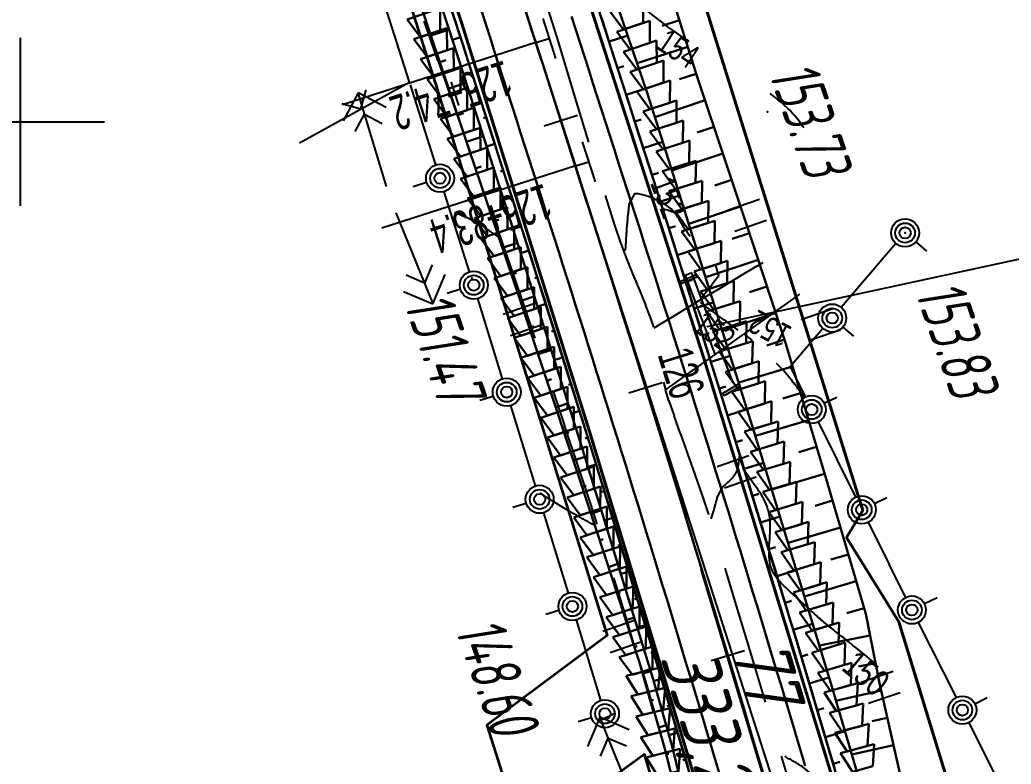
# Model space of a CAD drawing. Header units: millimetres. Extents: x -1799 to 6962, y -1020 to 4121.
# Drawn here: x 6794.3 to 6865.1, y -567.2 to -514.1 of the extents above; entities that cross this region are included whole.
import ezdxf

# ---------------------------------------------------------------- set-up
doc = ezdxf.new("R2010")
doc.units = ezdxf.units.MM
doc.linetypes.add('CONTI', pattern=[0])
for name, color, linetype, lineweight in [('10', 1, 'Continuous', 35), ('КОПИЯ_ОСЬ_13_ОТКОСЫ', 7, 'Continuous', 30), ('КОПИЯ_ОСЬ_ГРАНИЦЫ_ПОЛОС', 7, 'Continuous', 30), ('КОПИЯ_ОСЬ_ОТКОСЫ', 7, 'Continuous', 30), ('Огражд-перила', 1, 'ограждение2', 40), ('ОСЬ_ВЕРХ_ПОКРЫТИЯ_ГРАНИЦЫ_ПОЛОС', 7, 'Continuous', 30), ('ОСЬ_ВЕРХ_ПОКРЫТИЯ_ОСЬ', 1, 'Continuous', 30), ('Уклоны ПЧ', 5, 'Continuous', 30)]:
    doc.layers.add(name, color=color, linetype=linetype, lineweight=lineweight)
for name, color, linetype in [('GOR_BDEFAULT', 212, 'CONTI'), ('PI_OTDEFAULT', 172, 'CONTI'), ('PI_TTDEFAULT', 5, 'CONTI'), ('SETKR', 2, 'CONTI'), ('SIT_LDEFAULT', 7, 'CONTI'), ('USLZNDEFAULT', 7, 'CONTI'), ('ZAPSKDEFAULT', 7, 'CONTI'), ('канава', 7, 'Continuous'), ('КОПИЯ_ОСЬ_ТАНГЕНСЫ', 1, 'Continuous'), ('ОСЬ_ВЕРХ_ПОКРЫТИЯ_ПИКЕТЫ', 1, 'Continuous'), ('ОСЬ_ВЕРХ_ПОКРЫТИЯ_РАЗБИВКА_КРИВ', 1, 'Continuous'), ('ОСЬ_ВЕРХ_ПОКРЫТИЯ_ТАНГЕНСЫ', 1, 'Continuous'), ('разметка', 7, 'Continuous')]:
    doc.layers.add(name, color=color, linetype=linetype)
doc.layers.get('КОПИЯ_ОСЬ_ОТКОСЫ').off()
doc.styles.add('eskd', font='spds.shx', dxfattribs={"width": 1.2, "oblique": 15})
doc.styles.add('SHRFT', font='TXT', dxfattribs={"width": 3.5})
doc.styles.get("Standard").update_dxf_attribs({"font": 'arial.ttf'})
doc.styles.add('ГОСТ', font='', dxfattribs={"oblique": 15, "height": 4})
doc.styles.get('ГОСТ').set_extended_font_data('GOST type A')
doc.linetypes.add('ограждение2', pattern='A,0.25,-0.1,[132,ltypeshp.shx,S=0.1,R=0,X=-0.1,Y=0],-0.1,1', length=1.45)

# ---------------------------------------------------------------- blocks, each defined once
blk = doc.blocks.new('BL_333')
at = {"color": 0}
for p, q in [((0, -6), (0, 6)), ((-6, 0), (6, 0))]:
    blk.add_line(p, q, dxfattribs=at)
blk = doc.blocks.new('BL_2011')
at = {"color": 0}
for p, q in [((0, 0), (0, 2.4)), ((1.6, 0), (1.6, 2.4))]:
    blk.add_line(p, q, dxfattribs=at)
blk = doc.blocks.new('6')
at = {"layer": 'канава', "color": 5, "linetype": 'Continuous', "lineweight": 30}
for p, q in [((-1.5, -1.25), (-1.5, 1.25)), ((0, 0.75), (-1.5, 1.25)), ((0, 0.75), (0, -0.75)), ((0, -0.75), (-1.5, -1.25))]:
    blk.add_line(p, q, dxfattribs=at)
blk = doc.blocks.new('*U57')
at = {"layer": 'КОПИЯ_ОСЬ_13_ОТКОСЫ'}
for points in [[(167.954, -197.498), (170.992, -205.969), (178.436, -224.55), (185.103, -243.406), (191.911, -262.212), (193.571, -266.928), (198.456, -281.111), (204.631, -300.142), (211.07, -319.079), (215.847, -332.548), (217.433, -337.052), (217.749, -337.953), (219.445, -342.671), (227.454, -365.043), (235.203, -387.507), (237.642, -394.731), (239.681, -401.09), (245.294, -418.954), (250.745, -436.868), (256.033, -454.832)], [(206.99, -299.305), (213.309, -318.285), (218.424, -331.637), (220.125, -336.107), (220.465, -337.001), (222.472, -341.619), (226.045, -351.011), (227.8, -355.719), (231.482, -365.081), (235.118, -374.462), (237.319, -381.294), (239.498, -388.134), (241.223, -393.582), (243.345, -399.919), (245.453, -406.28), (247.543, -412.647), (250.418, -422.278), (253.247, -431.923), (254.22, -436.877), (255.898, -444.238)], [(239.946, -389.548), (238.713, -389.938)], [(240.55, -391.454), (236.923, -392.602)], [(241.153, -393.361), (239.945, -393.744)], [(241.785, -395.259), (238.196, -396.46)], [(242.42, -397.155), (241.223, -397.556)], [(243.054, -399.052), (239.418, -400.269)], [(243.688, -400.949), (242.475, -401.352)], [(244.318, -402.847), (240.63, -404.07)], [(244.947, -404.746), (243.717, -405.152)], [(245.574, -406.645), (241.835, -407.877)], [(246.199, -408.545), (244.952, -408.954)], [(246.822, -410.445), (243.032, -411.687)], [(247.444, -412.346), (246.18, -412.759)], [(248.027, -414.259), (244.195, -415.41)], [(248.602, -416.175), (247.324, -416.557)], [(249.174, -418.091), (245.378, -419.223)], [(249.745, -420.008), (248.479, -420.384)], [(250.314, -421.925), (246.553, -423.039)], [(250.881, -423.843), (249.627, -424.213)], [(251.446, -425.761), (247.721, -426.857)], [(252.009, -427.681), (250.767, -428.044)], [(252.571, -429.6), (248.882, -430.677)], [(253.13, -431.52), (251.9, -431.878)], [(253.552, -433.474), (249.94, -434.183)], [(253.937, -435.437), (252.733, -435.673)], [(254.339, -437.396), (251.124, -438.134)], [(254.785, -439.345), (253.713, -439.59)], [(255.23, -441.295), (252.265, -441.97)]]:
    blk.add_lwpolyline(points, dxfattribs=at)
blk = doc.blocks.new('*U60')
at = {"layer": 'КОПИЯ_ОСЬ_13_ОТКОСЫ'}
for points in [[(188.25, -210.278), (191.317, -218.739), (197.436, -237.79), (204.105, -256.645), (211.036, -275.408), (212.702, -280.122), (217.801, -294.229), (224.726, -312.994), (236.184, -345.302), (242.536, -363.54), (248.716, -381.836), (254.722, -400.191), (258.794, -412.875), (263.933, -429.181), (268.937, -445.528), (270.297, -450.326), (275.918, -473.208)], [(224.035, -313.239), (235.195, -345.652), (237.94, -353.708), (240.647, -361.778), (241.79, -365.217), (243.645, -370.853), (246.582, -379.878), (249.478, -388.918), (251.769, -395.658), (254.039, -402.406), (255.851, -407.825), (257.988, -414.13), (259.501, -418.629), (261.003, -423.132), (263.692, -431.244), (266.06, -438.462), (268.403, -445.689), (269.793, -450.476), (271.622, -457.732)], [(253.117, -399.658), (254.41, -399.223)], [(253.754, -401.554), (254.185, -401.409)], [(254.388, -403.45), (255.635, -403.034)], [(255.022, -405.347), (255.438, -405.208)], [(255.656, -407.244), (256.858, -406.842)], [(256.296, -409.139), (256.696, -409.003)], [(256.938, -411.033), (258.079, -410.647)], [(257.58, -412.927), (257.96, -412.798)], [(258.22, -414.822), (259.3, -414.459)], [(258.858, -416.718), (259.218, -416.597)], [(259.495, -418.613), (260.511, -418.272)], [(260.128, -420.51), (260.467, -420.397)], [(260.762, -422.408), (261.716, -422.089)], [(261.392, -424.306), (261.711, -424.2)], [(262.022, -426.204), (262.914, -425.908)], [(262.651, -428.102), (262.948, -428.004)], [(263.28, -430.001), (264.103, -429.728)], [(263.908, -431.9), (264.183, -431.809)], [(264.534, -433.799), (265.286, -433.552)], [(265.157, -435.7), (265.408, -435.618)], [(265.779, -437.601), (266.461, -437.378)], [(266.399, -439.502), (266.626, -439.428)], [(267.017, -441.404), (267.629, -441.206)], [(267.634, -443.307), (267.838, -443.241)], [(268.249, -445.21), (268.789, -445.036)], [(268.82, -447.126), (269.002, -447.073)], [(269.378, -449.047), (269.892, -448.898)], [(269.919, -450.972), (270.092, -450.928)]]:
    blk.add_lwpolyline(points, dxfattribs=at)
blk = doc.blocks.new('Стрелка')
at = {"layer": 'Уклоны ПЧ', "ltscale": 2}
for points in [[(-0.023, -0.048), (-0.023, 17.972)], [(-0.023, -0.048), (-0.578, 2.622)], [(-0.023, -0.048), (0.532, 2.622)]]:
    blk.add_lwpolyline(points, dxfattribs=at)

msp = doc.modelspace()

# ---------------------------------------------------------------- linework, layer by layer
at = {"linetype": 'Continuous'}
msp.add_lwpolyline([(6843.36, -535.984), (6871.068, -529.987)], dxfattribs=at)
at = {"layer": '10'}
for points in [[(6272.926, 214.103), (6326.936, 163.713), (6390.826, 91.903), (6445.506, 26.023), (6488.066, -17.697), (6602.516, -114.867), (6670.756, -176.527), (6691.376, -194.227), (6715.476, -214.907), (6720.356, -219.097), (6734.476, -237.297), (6740.016, -244.427), (6757.116, -284.907), (6764.766, -303.037), (6770.366, -319.067), (6793.346, -384.837), (6802.166, -388.777), (6818.266, -433.077), (6818.266, -433.077), (6854.476, -549.107), (6853.296, -551.027), (6857.046, -557.057), (6862.996, -576.497), (6882.058, -646.693)], [(6752.276, -311.327), (6772.898, -369.573), (6766.356, -377.537), (6789.926, -442.647), (6789.926, -442.647), (6791.776, -448.887), (6808.726, -470.907), (6808.726, -470.907), (6813.306, -485.197), (6815.946, -493.487), (6823.976, -518.657), (6836.216, -558.027), (6827.636, -564.447), (6830.276, -572.757), (6838.856, -566.517), (6843.136, -580.797)], [(6862.996, -576.497), (6857.046, -557.057), (6853.296, -551.027), (6854.476, -549.107), (6818.266, -433.077), (6818.266, -433.077), (6802.166, -388.777), (6793.346, -384.837), (6770.366, -319.067)]]:
    msp.add_lwpolyline(points, dxfattribs=at)
at = {"layer": 'GOR_BDEFAULT', "color": 212, "flags": 128}
for points, elevation in [([(6842.062, -515.631), (6841.692, -515.381), (6841.342, -515.131), (6840.992, -514.881), (6840.652, -514.641), (6840.322, -514.401), (6840.002, -514.161), (6839.692, -513.921), (6839.382, -513.681), (6839.082, -513.441), (6838.782, -513.211), (6838.482, -512.971), (6838.182, -512.731), (6837.882, -512.501), (6837.572, -512.261), (6837.272, -512.021), (6836.952, -511.781), (6836.642, -511.551), (6836.322, -511.311), (6836.002, -511.071), (6835.682, -510.831), (6835.372, -510.591), (6835.052, -510.361), (6834.742, -510.121), (6834.432, -509.891), (6834.132, -509.661), (6833.832, -509.431), (6833.542, -509.211), (6833.262, -508.991), (6832.992, -508.771), (6832.732, -508.551), (6832.492, -508.341), (6832.252, -508.141), (6832.032, -507.941), (6831.822, -507.741), (6831.622, -507.551), (6831.432, -507.371), (6831.252, -507.191), (6831.092, -507.031), (6830.932, -506.871), (6830.792, -506.721), (6830.662, -506.571), (6830.542, -506.441), (6830.432, -506.321), (6830.322, -506.211), (6830.232, -506.111), (6829.712, -505.551), (6829.582, -505.441)], 154), ([(6850.252, -521.781), (6850.192, -521.691), (6850.122, -521.581), (6850.032, -521.471), (6849.942, -521.341), (6849.832, -521.201), (6849.712, -521.061), (6849.582, -520.901), (6849.432, -520.741), (6849.272, -520.561), (6849.082, -520.381), (6848.882, -520.191), (6848.662, -519.991), (6848.412, -519.791), (6848.152, -519.571), (6847.862, -519.351)], 154), ([(6842.152, -529.561), (6842.042, -529.421), (6841.952, -529.281), (6841.862, -529.151), (6841.772, -529.021), (6841.692, -528.891), (6841.622, -528.771), (6841.552, -528.651), (6841.482, -528.531), (6841.422, -528.421), (6841.352, -528.311), (6841.292, -528.211), (6841.222, -528.101), (6841.152, -528.011), (6841.092, -527.911), (6841.012, -527.831), (6840.942, -527.741), (6840.862, -527.661), (6840.782, -527.581), (6840.692, -527.511), (6840.602, -527.441), (6840.512, -527.371), (6840.422, -527.301), (6840.322, -527.241), (6840.222, -527.181), (6840.122, -527.121), (6840.012, -527.071), (6839.912, -527.021), (6839.802, -526.971), (6839.702, -526.921), (6839.592, -526.871), (6839.482, -526.821), (6839.372, -526.781), (6839.262, -526.741), (6839.152, -526.701), (6839.052, -526.661), (6838.942, -526.631), (6838.842, -526.601), (6838.742, -526.571), (6838.642, -526.551), (6838.552, -526.531), (6838.462, -526.511), (6838.382, -526.511), (6838.312, -526.501), (6838.232, -526.511), (6838.172, -526.511), (6837.792, -527.201), (6837.782, -527.271), (6837.772, -527.331), (6837.762, -527.401), (6837.752, -527.471), (6837.752, -527.541), (6837.742, -527.611), (6837.732, -527.681), (6837.722, -527.751), (6837.712, -527.821), (6837.712, -527.891), (6837.702, -527.961), (6837.692, -528.031), (6837.682, -528.101), (6837.682, -528.171), (6837.672, -528.251), (6837.662, -528.321), (6837.662, -528.391), (6837.652, -528.471), (6837.642, -528.541), (6837.642, -528.611), (6837.632, -528.691), (6837.622, -528.761), (6837.622, -528.841), (6837.612, -528.921), (6837.612, -529.001), (6837.602, -529.081), (6837.592, -529.161), (6837.592, -529.241), (6837.582, -529.321), (6837.582, -529.401), (6837.572, -529.491), (6837.572, -529.581), (6837.562, -529.661), (6837.552, -529.751), (6837.552, -529.831), (6837.542, -529.921), (6837.542, -530.001), (6837.532, -530.081), (6837.532, -530.161), (6837.532, -530.241), (6837.522, -530.311), (6837.522, -530.371), (6837.512, -530.441), (6837.512, -530.491), (6837.512, -530.541)], 152), ([(6826.672, -528.421), (6826.572, -528.381), (6826.472, -528.331), (6826.372, -528.281), (6826.272, -528.241), (6826.172, -528.191), (6826.072, -528.151), (6825.972, -528.111), (6825.882, -528.071), (6825.782, -528.031), (6825.692, -527.991), (6825.612, -527.961), (6825.532, -527.931), (6825.452, -527.901), (6825.392, -527.871), (6825.322, -527.851)], 152), ([(6826.672, -528.421), (6826.572, -528.381), (6826.472, -528.331), (6826.372, -528.281), (6826.272, -528.241), (6826.172, -528.191), (6826.072, -528.151), (6825.972, -528.111), (6825.882, -528.071), (6825.782, -528.031), (6825.692, -527.991), (6825.612, -527.961), (6825.532, -527.931), (6825.452, -527.901), (6825.392, -527.871), (6825.322, -527.851)], 152), ([(6828.492, -529.601), (6827.832, -529.151), (6827.772, -529.101), (6827.702, -529.061), (6827.642, -529.011), (6827.572, -528.971), (6827.502, -528.921), (6827.422, -528.871), (6827.352, -528.821), (6827.272, -528.771), (6827.192, -528.721), (6827.112, -528.671), (6827.032, -528.621), (6826.942, -528.571), (6826.852, -528.521), (6826.762, -528.471), (6826.672, -528.421)], 152), ([(6842.912, -533.961), (6842.942, -533.911), (6842.982, -533.871), (6843.032, -533.821), (6843.072, -533.761), (6843.122, -533.711), (6843.172, -533.651), (6843.222, -533.591), (6843.272, -533.531), (6843.322, -533.471), (6843.362, -533.411), (6843.412, -533.361), (6843.462, -533.301), (6843.502, -533.251), (6843.542, -533.201), (6843.572, -533.161), (6843.812, -532.811), (6844.182, -532.341), (6843.972, -531.611)], 152), ([(6843.822, -534.961), (6843.712, -534.881), (6843.622, -534.811), (6843.532, -534.741), (6843.442, -534.681), (6843.362, -534.621), (6843.292, -534.571), (6843.232, -534.521), (6843.172, -534.481), (6843.112, -534.431), (6843.062, -534.401), (6843.012, -534.361), (6842.972, -534.331), (6842.942, -534.301), (6842.902, -534.281), (6842.882, -534.261)], 152), ([(6845.562, -536.231), (6845.482, -536.161), (6845.382, -536.091), (6845.282, -536.021), (6845.172, -535.941), (6845.052, -535.851), (6844.932, -535.771), (6844.802, -535.681), (6844.682, -535.581), (6844.552, -535.491), (6844.422, -535.401), (6844.292, -535.301), (6844.172, -535.211), (6844.042, -535.121), (6843.932, -535.041), (6843.822, -534.961)], 152), ([(6845.562, -536.231), (6845.482, -536.161), (6845.382, -536.091), (6845.282, -536.021), (6845.172, -535.941), (6845.052, -535.851), (6844.932, -535.771), (6844.802, -535.681), (6844.682, -535.581), (6844.552, -535.491), (6844.422, -535.401), (6844.292, -535.301), (6844.172, -535.211), (6844.042, -535.121), (6843.932, -535.041), (6843.822, -534.961)], 152), ([(6846.572, -536.951), (6846.032, -536.521), (6845.972, -536.521)], 152), ([(6850.312, -541.051), (6850.262, -540.981), (6850.202, -540.901), (6850.142, -540.821), (6850.072, -540.731), (6850.002, -540.641), (6849.932, -540.541), (6849.862, -540.441), (6849.782, -540.331), (6849.712, -540.231), (6849.632, -540.131), (6849.562, -540.031), (6849.482, -539.941), (6849.412, -539.841), (6849.352, -539.761), (6849.282, -539.681), (6848.812, -539.111), (6848.312, -538.621)], 152), ([(6845.672, -545.211), (6845.662, -545.231), (6845.652, -545.261), (6845.642, -545.301), (6845.642, -545.361), (6845.632, -545.431), (6845.622, -545.501), (6845.612, -545.591), (6845.602, -545.681), (6845.592, -545.781), (6845.572, -545.881), (6845.552, -545.991), (6845.522, -546.091), (6845.492, -546.201), (6845.462, -546.301), (6845.412, -546.401), (6845.372, -546.491), (6845.312, -546.581), (6845.252, -546.671), (6845.192, -546.751), (6845.122, -546.821), (6845.052, -546.901), (6844.982, -546.971), (6844.912, -547.031), (6844.842, -547.091), (6844.772, -547.151), (6844.702, -547.211), (6844.632, -547.271), (6844.572, -547.321), (6844.512, -547.371), (6844.452, -547.431), (6844.052, -548.191), (6844.042, -548.251), (6844.022, -548.311), (6844.012, -548.371), (6843.992, -548.431), (6843.972, -548.501), (6843.962, -548.561), (6843.942, -548.631), (6843.922, -548.691), (6843.902, -548.751), (6843.892, -548.821), (6843.872, -548.881), (6843.852, -548.941), (6843.832, -549.001), (6843.822, -549.061), (6843.802, -549.121), (6843.622, -549.701)], 150), ([(6855.272, -559.961), (6854.912, -559.671), (6854.582, -559.391), (6854.282, -559.151), (6854.002, -558.921), (6853.742, -558.721), (6853.512, -558.531), (6853.302, -558.361), (6853.102, -558.211), (6852.922, -558.071), (6852.762, -557.941), (6852.612, -557.821), (6852.472, -557.721), (6852.342, -557.611), (6852.222, -557.521), (6852.112, -557.431), (6852.002, -557.341), (6851.892, -557.251), (6851.792, -557.171), (6851.692, -557.091), (6851.602, -557.011), (6851.502, -556.931), (6851.412, -556.851), (6851.322, -556.771), (6851.242, -556.691), (6851.152, -556.611), (6851.062, -556.531), (6850.982, -556.451), (6850.892, -556.371), (6850.802, -556.291), (6850.712, -556.211), (6850.622, -556.131), (6850.532, -556.051), (6850.442, -555.961), (6850.342, -555.871), (6850.252, -555.791), (6850.152, -555.701), (6850.052, -555.611), (6849.952, -555.511), (6849.842, -555.421), (6849.742, -555.321), (6849.632, -555.231), (6849.522, -555.131), (6849.422, -555.031), (6849.302, -554.931), (6849.192, -554.821), (6849.082, -554.721), (6848.962, -554.611), (6848.852, -554.501), (6848.732, -554.391), (6848.622, -554.271), (6848.512, -554.151), (6848.412, -554.031), (6848.312, -553.901), (6848.212, -553.771), (6848.122, -553.631), (6848.042, -553.481), (6847.972, -553.321), (6847.912, -553.161), (6847.862, -552.991), (6847.822, -552.811), (6847.802, -552.631), (6847.782, -552.431), (6847.772, -552.231), (6847.772, -552.021), (6847.782, -551.811), (6847.792, -551.591), (6847.812, -551.371), (6847.822, -551.151), (6847.842, -550.921), (6847.852, -550.701), (6847.862, -550.481), (6847.862, -550.261), (6847.862, -550.041), (6847.852, -549.821), (6847.832, -549.611), (6847.792, -549.411), (6847.752, -549.211), (6847.692, -549.021), (6847.632, -548.831), (6847.562, -548.651), (6847.492, -548.481), (6847.402, -548.311), (6847.322, -548.151), (6847.232, -548.001), (6847.142, -547.861), (6847.052, -547.721), (6846.962, -547.591), (6846.882, -547.471), (6846.792, -547.361), (6846.712, -547.261), (6845.982, -546.211), (6845.952, -546.131), (6845.922, -546.041), (6845.892, -545.951), (6845.862, -545.861), (6845.842, -545.771), (6845.812, -545.681), (6845.792, -545.601), (6845.772, -545.521), (6845.752, -545.441), (6845.732, -545.371), (6845.722, -545.321), (6845.702, -545.271), (6845.692, -545.241), (6845.682, -545.221)], 150), ([(6832.332, -548.451), (6832.282, -548.421), (6832.222, -548.381), (6832.162, -548.341), (6832.092, -548.301), (6832.032, -548.261), (6831.962, -548.211), (6831.902, -548.171), (6831.832, -548.131), (6831.772, -548.091), (6831.702, -548.051), (6831.642, -548.011), (6831.592, -547.971), (6831.532, -547.941), (6831.482, -547.901), (6831.442, -547.881)], 150), ([(6832.332, -548.451), (6832.282, -548.421), (6832.222, -548.381), (6832.162, -548.341), (6832.092, -548.301), (6832.032, -548.261), (6831.962, -548.211), (6831.902, -548.171), (6831.832, -548.131), (6831.772, -548.091), (6831.702, -548.051), (6831.642, -548.011), (6831.592, -547.971), (6831.532, -547.941), (6831.482, -547.901), (6831.442, -547.881)], 150), ([(6835.352, -550.191), (6835.312, -550.171), (6835.262, -550.141), (6835.212, -550.121), (6835.152, -550.081), (6835.092, -550.051), (6835.032, -550.021), (6834.972, -549.981), (6834.902, -549.941), (6834.832, -549.901), (6834.762, -549.861), (6834.682, -549.821), (6834.612, -549.781), (6834.542, -549.741), (6834.462, -549.701), (6834.392, -549.651), (6834.322, -549.611), (6834.252, -549.571), (6834.182, -549.531), (6834.112, -549.491), (6834.042, -549.451), (6833.972, -549.411), (6833.902, -549.371), (6833.842, -549.341), (6833.782, -549.301), (6833.722, -549.271), (6833.662, -549.231), (6833.602, -549.201), (6833.542, -549.161), (6833.492, -549.131), (6833.442, -549.101), (6832.862, -548.771), (6832.332, -548.451)], 150), ([(6862.002, -578.841), (6861.582, -578.401), (6861.202, -578.001), (6860.842, -577.631), (6860.522, -577.301), (6860.212, -576.991), (6859.932, -576.711), (6859.672, -576.451), (6859.432, -576.211), (6859.202, -575.991), (6858.982, -575.781), (6858.772, -575.581), (6858.562, -575.391), (6858.362, -575.211), (6858.162, -575.021), (6857.962, -574.841), (6857.752, -574.651), (6857.542, -574.461), (6857.332, -574.261), (6857.112, -574.061), (6856.892, -573.861), (6856.672, -573.661), (6856.442, -573.451), (6856.212, -573.231), (6855.982, -573.021), (6855.752, -572.801), (6855.512, -572.571), (6855.272, -572.351), (6855.042, -572.121), (6854.802, -571.891), (6854.562, -571.651), (6854.322, -571.411), (6854.082, -571.171), (6853.842, -570.931), (6853.612, -570.691), (6853.382, -570.461), (6853.152, -570.221), (6852.932, -569.991), (6852.712, -569.771), (6852.502, -569.551), (6852.302, -569.341), (6852.112, -569.141), (6851.922, -568.951), (6851.752, -568.781), (6851.592, -568.611), (6851.442, -568.461), (6850.122, -567.371), (6850.042, -567.331), (6849.962, -567.281), (6849.872, -567.231), (6849.792, -567.181), (6849.702, -567.131), (6849.612, -567.071), (6849.522, -567.021), (6849.432, -566.971), (6849.342, -566.921), (6849.252, -566.871), (6849.172, -566.831), (6849.102, -566.781), (6849.022, -566.741), (6848.962, -566.701), (6848.902, -566.671)], 148)]:
    msp.add_lwpolyline(points, dxfattribs=dict(at, elevation=elevation))
at = {"layer": 'PI_TTDEFAULT', "color": 5}
for p in [(6847.652, -520.651, 153.729), (6857.482, -529.291, 153.833), (6826.552, -532.531, 151.473)]:
    msp.add_point(p, dxfattribs=at)
at = {"layer": 'SIT_LDEFAULT', "color": 7}
for p, q in [((6822.122, -518.521), (6818.782, -508.021)), ((6832.642, -515.341), (6831.992, -513.251)), ((6823.132, -514.171), (6824.142, -517.031)), ((6834.042, -519.931), (6832.642, -515.341)), ((6824.152, -517.031), (6825.582, -521.101)), ((6814.262, -522.861), (6822.122, -518.521)), ((6818.442, -519.291), (6817.382, -521.281)), ((6820.482, -525.981), (6818.442, -519.291)), ((6820.442, -520.351), (6818.442, -519.291)), ((6818.642, -520.441), (6819.032, -519.081)), ((6823.992, -524.441), (6822.182, -518.721)), ((6834.922, -522.811), (6834.032, -519.931)), ((6817.282, -520.051), (6818.642, -520.441)), ((6818.242, -522.061), (6818.912, -520.821)), ((6818.912, -520.821), (6820.162, -521.481)), ((6825.582, -521.101), (6826.462, -523.591)), ((6823.332, -525.691), (6822.382, -526.001)), ((6826.402, -532.071), (6824.592, -526.351)), ((6836.212, -527.011), (6836.092, -526.631)), ((6836.782, -528.821), (6836.212, -527.011)), ((6827.802, -527.361), (6828.192, -528.481)), ((6821.142, -527.871), (6823.772, -534.361)), ((6828.192, -528.481), (6829.262, -531.571)), ((6837.162, -529.921), (6836.782, -528.821)), ((6837.612, -531.081), (6837.162, -529.921)), ((6858.242, -529.941), (6859.002, -530.591)), ((6856.832, -530.051), (6852.932, -534.611)), ((6838.072, -532.251), (6837.602, -531.081)), ((6823.722, -531.571), (6823.172, -532.871)), ((6829.262, -531.571), (6830.242, -534.411)), ((6845.812, -532.321), (6846.922, -531.651)), ((6846.932, -531.661), (6847.362, -531.401)), ((6823.172, -532.871), (6821.872, -532.321)), ((6823.772, -534.361), (6824.652, -532.271)), ((6838.542, -533.381), (6838.082, -532.251)), ((6841.412, -532.751), (6842.602, -532.251)), ((6841.492, -532.931), (6841.412, -532.751)), ((6842.632, -532.451), (6841.492, -532.931)), ((6842.022, -532.241), (6841.792, -532.331)), ((6841.792, -532.331), (6843.912, -537.941)), ((6842.252, -532.151), (6842.022, -532.241)), ((6843.092, -534.381), (6842.252, -532.151)), ((6842.602, -532.251), (6842.632, -532.451)), ((6844.292, -533.231), (6845.812, -532.321)), ((6821.692, -533.471), (6823.772, -534.361)), ((6825.742, -533.311), (6824.792, -533.611)), ((6838.972, -534.431), (6838.552, -533.381)), ((6842.632, -534.221), (6844.292, -533.231)), ((6828.752, -539.711), (6826.992, -533.971)), ((6848.072, -535.021), (6849.442, -534.041)), ((6849.442, -534.041), (6849.972, -533.661)), ((6830.242, -534.411), (6831.062, -536.811)), ((6839.322, -535.341), (6838.962, -534.431)), ((6841.112, -535.131), (6842.632, -534.221)), ((6845.212, -539.991), (6843.092, -534.381)), ((6839.552, -536.011), (6839.322, -535.341)), ((6840.002, -535.801), (6841.112, -535.131)), ((6846.202, -536.351), (6848.072, -535.021)), ((6839.572, -536.061), (6840.002, -535.801)), ((6851.622, -536.121), (6849.292, -538.851)), ((6853.032, -536.021), (6853.792, -536.671)), ((6844.162, -537.811), (6846.202, -536.351)), ((6842.292, -539.141), (6844.162, -537.811)), ((6849.292, -538.851), (6850.372, -541.011)), ((6840.922, -540.121), (6842.292, -539.141)), ((6840.402, -540.501), (6840.262, -539.941)), ((6840.632, -541.291), (6840.382, -540.501)), ((6840.392, -540.501), (6840.922, -540.121)), ((6844.462, -540.751), (6845.652, -540.051)), ((6845.692, -540.251), (6844.562, -540.921)), ((6845.652, -540.051), (6845.692, -540.251)), ((6828.092, -540.961), (6827.142, -541.251)), ((6832.362, -540.611), (6833.182, -543.031)), ((6844.562, -540.921), (6844.462, -540.751)), ((6851.712, -541.451), (6852.612, -541.011)), ((6831.112, -547.351), (6829.342, -541.621)), ((6841.022, -542.361), (6840.642, -541.291)), ((6841.462, -543.641), (6841.012, -542.361)), ((6833.162, -543.031), (6834.102, -545.871)), ((6851.272, -542.791), (6853.952, -548.161)), ((6841.982, -545.061), (6841.472, -543.641)), ((6842.502, -546.531), (6841.982, -545.061)), ((6834.112, -545.871), (6835.022, -548.661)), ((6843.002, -547.971), (6842.502, -546.531)), ((6843.442, -549.321), (6843.002, -547.971)), ((6855.292, -548.611), (6856.182, -548.171)), ((6830.442, -548.601), (6829.492, -548.901)), ((6835.022, -548.661), (6835.482, -550.091)), ((6832.612, -552.231), (6831.702, -549.271)), ((6843.472, -549.411), (6843.442, -549.321)), ((6854.842, -549.951), (6856.342, -552.961)), ((6833.452, -555.011), (6832.612, -552.231)), ((6845.462, -555.911), (6844.642, -553.231)), ((6856.332, -552.961), (6857.522, -555.321)), ((6836.672, -553.921), (6836.712, -554.061)), ((6836.722, -554.061), (6837.542, -556.751)), ((6858.862, -555.761), (6859.762, -555.311)), ((6846.362, -558.891), (6845.462, -555.911)), ((6832.782, -556.251), (6831.832, -556.541)), ((6837.542, -556.751), (6838.342, -559.451)), ((6835.772, -562.661), (6834.032, -556.921)), ((6858.422, -557.101), (6861.122, -562.461)), ((6847.282, -561.981), (6846.362, -558.891)), ((6838.352, -559.451), (6839.132, -562.151)), ((6839.112, -562.151), (6839.502, -563.511)), ((6847.522, -562.801), (6847.282, -561.981)), ((6862.462, -562.911), (6863.352, -562.461)), ((6835.702, -563.871), (6834.822, -565.961)), ((6835.692, -564.111), (6836.762, -563.591)), ((6838.332, -570.361), (6835.702, -563.871)), ((6837.782, -564.761), (6835.702, -563.871)), ((6835.102, -563.911), (6834.152, -564.201)), ((6862.022, -564.251), (6864.722, -569.611)), ((6835.752, -566.661), (6836.302, -565.361)), ((6836.302, -565.361), (6837.602, -565.911)), ((6849.012, -567.841), (6848.662, -566.651))]:
    msp.add_line(p, q, dxfattribs=at)
for centre, radius in [((6824.292, -525.391), 1), ((6824.292, -525.391), 0.7), ((6824.292, -525.391), 0.4), ((6857.482, -529.291), 1), ((6857.482, -529.291), 0.7), ((6857.482, -529.291), 0.4), ((6826.702, -533.021), 1), ((6826.702, -533.021), 0.7), ((6826.702, -533.021), 0.4), ((6852.282, -535.371), 1), ((6852.282, -535.371), 0.7), ((6852.282, -535.371), 0.4), ((6829.052, -540.661), 1), ((6829.052, -540.661), 0.7), ((6829.052, -540.661), 0.4), ((6850.822, -541.901), 1), ((6850.822, -541.901), 0.7), ((6850.822, -541.901), 0.4), ((6831.402, -548.311), 1), ((6831.402, -548.311), 0.7), ((6831.402, -548.311), 0.4), ((6854.392, -549.061), 1), ((6854.392, -549.061), 0.7), ((6854.392, -549.061), 0.4), ((6833.742, -555.961), 1), ((6833.742, -555.961), 0.7), ((6857.972, -556.211), 1), ((6833.742, -555.961), 0.4), ((6857.972, -556.211), 0.7), ((6857.972, -556.211), 0.4), ((6861.572, -563.361), 1), ((6836.062, -563.621), 1), ((6836.062, -563.621), 0.7), ((6861.572, -563.361), 0.7), ((6861.572, -563.361), 0.4), ((6836.062, -563.621), 0.4)]:
    msp.add_circle(centre, radius, dxfattribs=at)
at = {"layer": 'КОПИЯ_ОСЬ_13_ОТКОСЫ'}
for points in [[(6763.017, -308.93), (6770.875, -331.082), (6778.504, -349.597), (6816.709, -457.313), (6823.094, -475.645), (6829.305, -494.037), (6835.343, -512.487), (6839.421, -525.191), (6844.622, -541.695), (6849.685, -558.242), (6854.607, -574.831)], [(6756.984, -315.849), (6763.335, -333.757), (6769.079, -352.94), (6807.281, -460.647), (6813.634, -478.89), (6819.816, -497.192), (6825.824, -515.552), (6829.896, -528.238), (6835.073, -544.661), (6840.11, -561.127), (6845.009, -577.636)], [(6769.382, -322.063), (6772.419, -330.535), (6779.863, -349.115), (6786.53, -367.971), (6793.339, -386.777), (6794.999, -391.493), (6799.883, -405.677), (6806.058, -424.707), (6812.498, -443.644), (6817.274, -457.113), (6818.86, -461.617), (6819.177, -462.518), (6820.873, -467.237), (6828.881, -489.609), (6836.63, -512.072), (6839.069, -519.297), (6841.108, -525.655), (6846.722, -543.519), (6852.173, -561.433), (6857.46, -579.397)], [(6758.781, -325.823), (6761.847, -334.284), (6767.967, -353.335), (6774.635, -372.19), (6781.566, -390.952), (6783.233, -395.667), (6788.332, -409.774), (6795.256, -428.538), (6806.715, -460.847), (6813.067, -479.085), (6819.247, -497.381), (6825.252, -515.736), (6829.325, -528.42), (6834.464, -544.725), (6839.468, -561.073), (6840.828, -565.871), (6846.449, -588.753)], [(6825.747, -515.315), (6825.176, -515.499)], [(6836.352, -515.633), (6837.687, -515.204)], [(6826.36, -517.221), (6826.169, -517.282)], [(6836.964, -517.537), (6837.409, -517.394)], [(6826.971, -519.125), (6826.4, -519.308)], [(6837.575, -519.441), (6838.968, -518.994)], [(6827.582, -521.03), (6827.392, -521.091)], [(6838.186, -521.345), (6838.65, -521.197)], [(6838.798, -523.25), (6840.193, -522.802)], [(6828.194, -522.934), (6827.622, -523.117)], [(6828.805, -524.838), (6828.615, -524.899)], [(6839.409, -525.154), (6839.874, -525.005)], [(6829.416, -526.742), (6828.845, -526.926)], [(6840.018, -527.059), (6841.414, -526.614)], [(6830.027, -528.647), (6829.836, -528.708)], [(6840.624, -528.965), (6841.09, -528.818)], [(6830.635, -530.552), (6830.063, -530.734)], [(6841.228, -530.872), (6842.626, -530.429)], [(6831.241, -532.458), (6831.05, -532.519)], [(6841.831, -532.779), (6842.297, -532.632)], [(6831.845, -534.365), (6831.273, -534.546)], [(6842.433, -534.686), (6843.83, -534.247)], [(6832.448, -536.272), (6832.256, -536.332)], [(6843.031, -536.594), (6843.497, -536.448)], [(6833.048, -538.179), (6832.475, -538.36)], [(6843.629, -538.503), (6845.027, -538.067)], [(6833.646, -540.088), (6833.456, -540.148)], [(6844.224, -540.413), (6844.69, -540.267)], [(6844.817, -542.323), (6846.217, -541.888)], [(6834.243, -541.997), (6833.67, -542.176)], [(6834.838, -543.907), (6834.647, -543.966)], [(6845.409, -544.233), (6845.875, -544.089)], [(6835.431, -545.816), (6834.858, -545.994)], [(6845.998, -546.144), (6847.398, -545.713)], [(6836.022, -547.727), (6835.831, -547.786)], [(6846.586, -548.056), (6847.054, -547.912)], [(6836.611, -549.638), (6836.038, -549.815)], [(6847.173, -549.968), (6848.573, -549.539)], [(6837.199, -551.55), (6837.007, -551.609)], [(6847.757, -551.881), (6848.224, -551.739)], [(6837.784, -553.463), (6837.21, -553.638)], [(6848.339, -553.794), (6849.74, -553.368)], [(6838.368, -555.375), (6838.176, -555.434)], [(6848.919, -555.708), (6849.387, -555.567)], [(6838.95, -557.289), (6838.375, -557.463)], [(6849.498, -557.623), (6850.9, -557.199)], [(6839.529, -559.203), (6839.338, -559.261)], [(6850.074, -559.538), (6850.542, -559.397)], [(6850.649, -561.453), (6852.053, -561.033)], [(6840.107, -561.118), (6839.53, -561.292)], [(6840.683, -563.033), (6840.491, -563.091)], [(6851.223, -563.369), (6851.69, -563.23)], [(6841.257, -564.949), (6840.621, -565.139)], [(6851.794, -565.286), (6853.197, -564.868)], [(6841.83, -566.865), (6841.618, -566.929)], [(6852.363, -567.203), (6852.831, -567.065)]]:
    msp.add_lwpolyline(points, dxfattribs=at)
at = {"layer": 'КОПИЯ_ОСЬ_ГРАНИЦЫ_ПОЛОС'}
msp.add_lwpolyline([(6833.679, -513.846), (6833.985, -514.798), (6834.291, -515.75), (6834.596, -516.701), (6834.902, -517.653), (6835.207, -518.605), (6835.513, -519.556), (6835.818, -520.508), (6836.124, -521.46), (6836.429, -522.411), (6836.735, -523.363), (6837.04, -524.314), (6837.346, -525.266), (6837.652, -526.219), (6837.957, -527.172), (6838.262, -528.126), (6838.566, -529.079), (6838.87, -530.033), (6839.173, -530.987), (6839.476, -531.941), (6839.779, -532.895), (6840.081, -533.85), (6840.382, -534.804), (6840.683, -535.759), (6840.984, -536.714), (6841.284, -537.669), (6841.583, -538.624), (6841.882, -539.579), (6842.181, -540.534), (6842.479, -541.49), (6842.777, -542.445), (6843.074, -543.401), (6843.37, -544.357), (6843.667, -545.313), (6843.962, -546.27), (6844.258, -547.226), (6844.552, -548.183), (6844.847, -549.139), (6845.141, -550.096), (6845.434, -551.053), (6845.727, -552.01), (6846.019, -552.968), (6846.311, -553.925), (6846.603, -554.883), (6846.894, -555.841), (6847.184, -556.799), (6847.474, -557.757), (6847.764, -558.715), (6848.053, -559.673), (6848.341, -560.632), (6848.629, -561.59), (6848.917, -562.549), (6849.204, -563.508), (6849.491, -564.467), (6849.777, -565.426), (6850.062, -566.385), (6850.348, -567.345)], dxfattribs=at)
at = {"layer": 'КОПИЯ_ОСЬ_ТАНГЕНСЫ'}
msp.add_line((6821.672, -486.261), (6855.882, -592.811), dxfattribs=at)
at = {"layer": 'Огражд-перила', "ltscale": 7}
for points in [[(6896.7, -723.345), (6890.147, -719.987, -0.147582), (6888.554, -714.874, 0.044303), (6884.466, -689.142), (6884.466, -689.142), (6884.466, -689.142), (6884.466, -689.142), (6880.875, -675.358), (6876.458, -657.153), (6872.978, -643.266), (6865.471, -614.701), (6853.4, -571.782), (6843.094, -538.159), (6828.065, -491.494), (6818.207, -462.527), (6803.205, -420.15), (6784.642, -367.708), (6778.158, -349.714)], [(6769.559, -352.619), (6778.371, -378), (6801.678, -443.922), (6813.542, -477.411), (6825.83, -514.263), (6834.96, -543.468), (6844.279, -574.202), (6853.431, -606.082), (6861.013, -634.298), (6866.967, -657.33), (6871.548, -675.493, -0.012488), (6876.824, -700.767, -0.040689), (6878.214, -717.581, -0.039762), (6876.683, -733.804, -0.056014), (6870.452, -752.458, -0.095933), (6837.384, -790.69), (6811.373, -812.86), (6779.641, -839.9), (6746.176, -868.466), (6738.053, -875.408, -0.45951), (6730.063, -874.699, -1.674407)]]:
    msp.add_lwpolyline(points, format="xyb", dxfattribs=at)
at = {"layer": 'ОСЬ_ВЕРХ_ПОКРЫТИЯ_ГРАНИЦЫ_ПОЛОС'}
for points in [[(6825.064, -513.197), (6825.371, -514.146), (6825.677, -515.095), (6825.982, -516.044), (6826.287, -516.993), (6826.593, -517.944), (6826.898, -518.895), (6827.204, -519.847), (6827.509, -520.799), (6827.815, -521.75), (6828.12, -522.702), (6828.426, -523.653), (6828.731, -524.605), (6829.037, -525.556), (6829.342, -526.507), (6829.646, -527.456), (6829.95, -528.406), (6830.254, -529.356), (6830.557, -530.305), (6830.859, -531.255), (6831.161, -532.206), (6831.463, -533.156), (6831.764, -534.106), (6832.064, -535.057), (6832.364, -536.008), (6832.664, -536.958), (6832.963, -537.909), (6833.262, -538.861), (6833.56, -539.812), (6833.858, -540.763), (6834.156, -541.715), (6834.453, -542.667), (6834.749, -543.619), (6835.045, -544.571), (6835.34, -545.523), (6835.635, -546.475), (6835.93, -547.428), (6836.224, -548.38), (6836.518, -549.333), (6836.811, -550.286), (6837.104, -551.239), (6837.396, -552.192), (6837.688, -553.145), (6837.979, -554.099), (6838.27, -555.052), (6838.56, -556.006), (6838.85, -556.96), (6839.14, -557.914), (6839.429, -558.868), (6839.717, -559.823), (6840.005, -560.777), (6840.293, -561.732), (6840.58, -562.686), (6840.867, -563.641), (6841.153, -564.596), (6841.439, -565.551), (6841.724, -566.507), (6842.009, -567.462)], [(6827.271, -513.522), (6827.577, -514.472), (6827.883, -515.422), (6828.189, -516.372), (6828.494, -517.323), (6828.8, -518.275), (6829.105, -519.226), (6829.411, -520.178), (6829.716, -521.129), (6830.022, -522.081), (6830.327, -523.033), (6830.633, -523.984), (6830.938, -524.936), (6831.244, -525.887), (6831.548, -526.837), (6831.852, -527.788), (6832.156, -528.739), (6832.459, -529.689), (6832.762, -530.64), (6833.064, -531.592), (6833.366, -532.543), (6833.668, -533.494), (6833.969, -534.446), (6834.269, -535.397), (6834.569, -536.349), (6834.869, -537.301), (6835.168, -538.253), (6835.466, -539.206), (6835.764, -540.158), (6836.062, -541.111), (6836.359, -542.064), (6836.656, -543.016), (6836.952, -543.969), (6837.248, -544.923), (6837.544, -545.876), (6837.839, -546.829), (6838.133, -547.783), (6838.427, -548.737), (6838.72, -549.691), (6839.013, -550.645), (6839.306, -551.599), (6839.598, -552.553), (6839.89, -553.508), (6840.181, -554.462), (6840.472, -555.417), (6840.762, -556.372), (6841.052, -557.327), (6841.341, -558.282), (6841.63, -559.237), (6841.918, -560.193), (6842.206, -561.148), (6842.494, -562.104), (6842.781, -563.06), (6843.067, -564.016), (6843.353, -564.972), (6843.639, -565.928), (6843.924, -566.885), (6844.208, -567.841)], [(6835.808, -513.935), (6836.114, -514.887), (6836.42, -515.838), (6836.725, -516.79), (6837.031, -517.742), (6837.336, -518.693), (6837.642, -519.645), (6837.947, -520.596), (6838.253, -521.548), (6838.558, -522.499), (6838.864, -523.452), (6839.17, -524.406), (6839.475, -525.36), (6839.78, -526.315), (6840.085, -527.269), (6840.388, -528.224), (6840.692, -529.179), (6840.995, -530.134), (6841.298, -531.089), (6841.6, -532.044), (6841.901, -532.999), (6842.202, -533.955), (6842.503, -534.91), (6842.803, -535.866), (6843.103, -536.822), (6843.402, -537.778), (6843.701, -538.735), (6844, -539.691), (6844.297, -540.648), (6844.595, -541.604), (6844.892, -542.561), (6845.188, -543.518), (6845.484, -544.475), (6845.78, -545.432), (6846.075, -546.39), (6846.37, -547.347), (6846.664, -548.305), (6846.957, -549.263), (6847.251, -550.221), (6847.543, -551.179), (6847.836, -552.137), (6848.128, -553.096), (6848.419, -554.054), (6848.71, -555.013), (6849, -555.972), (6849.29, -556.931), (6849.58, -557.89), (6849.869, -558.849), (6850.157, -559.809), (6850.445, -560.768), (6850.733, -561.728), (6851.02, -562.688), (6851.307, -563.648), (6851.593, -564.608), (6851.879, -565.568), (6852.164, -566.528), (6852.449, -567.489)]]:
    msp.add_lwpolyline(points, dxfattribs=at)
at = {"layer": 'ОСЬ_ВЕРХ_ПОКРЫТИЯ_ОСЬ'}
msp.add_lwpolyline([(6760.767, -314.548), (6811.332, -457.109), (6811.332, -457.109, -0.007544), (6831.127, -515.711), (6831.127, -515.711), (6833.954, -524.516), (6833.954, -524.516, -0.017489), (6872.982, -662.471)], format="xyb", dxfattribs=at)
at = {"layer": 'ОСЬ_ВЕРХ_ПОКРЫТИЯ_ПИКЕТЫ'}
for p, q in [((6831.723, -521.655), (6834.103, -520.891)), ((6837.77, -540.709), (6840.156, -539.964)), ((6837.77, -540.709), (6840.156, -539.964)), ((6843.633, -559.817), (6846.026, -559.095))]:
    msp.add_line(p, q, dxfattribs=at)
at = {"layer": 'ОСЬ_ВЕРХ_ПОКРЫТИЯ_РАЗБИВКА_КРИВ'}
for p, q in [((6831.621, -513.978), (6832.538, -516.834)), ((6831.127, -515.711), (6817.322, -520.144)), ((6831.127, -515.711), (6832.08, -515.406)), ((6834.448, -522.783), (6835.365, -525.639)), ((6833.954, -524.516), (6834.907, -524.211)), ((6833.954, -524.516), (6820.149, -528.949))]:
    msp.add_line(p, q, dxfattribs=at)
at = {"layer": 'ОСЬ_ВЕРХ_ПОКРЫТИЯ_ТАНГЕНСЫ'}
msp.add_line((6821.672, -486.261), (6855.882, -592.811), dxfattribs=at)
at = {"layer": 'разметка', "lineweight": 30, "ltscale": 7}
msp.add_lwpolyline([(6683.235, -202.238, -0.016421), (6708.994, -225.067, -0.069268), (6737.03, -259.559, -0.03752), (6750.467, -286.898, -0.011737), (6760.767, -314.548), (6773.314, -349.922), (6811.584, -457.82, -0.007544), (6830.897, -514.993, -0.000894), (6838.548, -538.969, -0.015332), (6872.565, -660.771, -0.007602), (6880.549, -694.188, -0.040426), (6883.353, -715.3)], format="xyb", dxfattribs=at)

# ---------------------------------------------------------------- block references
at = {"layer": 'SETKR', "color": 82}
msp.add_blockref('BL_333', (6794.352, -521.361), dxfattribs=at)
at = {"layer": 'USLZNDEFAULT', "color": 7, "rotation": 289}
for p in [(6844.812, -527.661), (6828.792, -535.101), (6850.062, -535.471), (6844.062, -545.971), (6835.912, -557.731)]:
    msp.add_blockref('BL_2011', p, dxfattribs=at)
at = {"layer": 'ZAPSKDEFAULT', "color": 7, "rotation": 289}
msp.add_blockref('BL_2011', (6854.352, -561.361), dxfattribs=at)
at = {"layer": 'КОПИЯ_ОСЬ_13_ОТКОСЫ'}
for name, p in [('*U60', (6570.531, -115.545)), ('*U57', (6601.427, -124.565))]:
    msp.add_blockref(name, p, dxfattribs=at)
at = {"layer": 'КОПИЯ_ОСЬ_ОТКОСЫ'}
for p, rotation in [((6838.087, -514.543), 288.6551273684979), ((6823.601, -515.072), 288.594635816499), ((6838.567, -515.964), 288.6551273684979), ((6824.08, -516.494), 288.594635816499), ((6839.047, -517.385), 288.6551273684979), ((6824.558, -517.915), 288.594635816499), ((6839.527, -518.806), 288.6551273684979), ((6825.034, -519.338), 288.4849234712491), ((6839.989, -520.233), 287.7750198550838), ((6825.509, -520.761), 288.4849234712491), ((6840.447, -521.662), 287.7750198550838), ((6825.985, -522.183), 288.4849234712491), ((6840.905, -523.09), 287.7750198550838), ((6826.461, -523.606), 288.7218497800546), ((6841.363, -524.518), 287.7750198550838), ((6826.943, -525.026), 288.7218497800546), ((6841.818, -525.948), 287.4383866575023), ((6827.424, -526.447), 288.7218497800546), ((6842.268, -527.379), 287.4383866575023), ((6827.906, -527.867), 288.7218497800546), ((6842.717, -528.81), 287.4383866575023), ((6828.387, -529.288), 288.7218497800546), ((6843.167, -530.241), 287.4383866575023), ((6828.866, -530.709), 288.5881223707347), ((6843.616, -531.672), 287.4383866575023), ((6829.344, -532.131), 288.5881223707347), ((6844.066, -533.103), 287.4383866575023), ((6829.822, -533.553), 288.5881223707347), ((6844.515, -534.534), 287.4383866575023), ((6830.299, -534.975), 288.4548663640468), ((6844.965, -535.965), 287.4383866575023), ((6830.774, -536.398), 288.4548663640468), ((6845.415, -537.396), 287.4383866575023), ((6831.248, -537.821), 288.4548663640468), ((6831.722, -539.244), 288.33899212328), ((6845.864, -538.827), 287.4383866575023), ((6832.194, -540.668), 288.33899212328), ((6846.314, -540.258), 287.4383866575023), ((6832.666, -542.092), 288.33899212328), ((6846.763, -541.689), 287.4383866575023), ((6833.138, -543.516), 288.33899212328), ((6847.213, -543.12), 287.4383866575023), ((6833.61, -544.94), 288.33899212328), ((6847.655, -544.553), 286.903551019264), ((6834.082, -546.363), 288.33899212328), ((6848.091, -545.989), 286.903551019264), ((6834.551, -547.788), 288.162081607427), ((6848.528, -547.424), 286.903551019264), ((6835.018, -549.214), 288.162081607427), ((6848.964, -548.859), 286.903551019264), ((6835.486, -550.639), 288.162081607427), ((6849.4, -550.294), 286.903551019264), ((6835.953, -552.064), 288.162081607427), ((6849.836, -551.729), 286.903551019264), ((6836.421, -553.489), 288.162081607427), ((6850.272, -553.165), 286.903551019264), ((6836.885, -554.916), 287.962287670077), ((6850.708, -554.6), 286.903551019264), ((6837.348, -556.343), 287.962287670077), ((6851.144, -556.035), 286.903551019264), ((6837.811, -557.769), 287.962287670077), ((6851.581, -557.47), 286.903551019264), ((6838.273, -559.196), 287.962287670077), ((6852.017, -558.905), 286.903551019264), ((6838.736, -560.623), 287.962287670077), ((6852.453, -560.341), 286.903551019264), ((6839.137, -562.067), 283.7332661942527), ((6852.889, -561.776), 286.903551019264), ((6839.494, -563.524), 283.7332661942527), ((6853.294, -563.22), 285.0987588203151), ((6853.685, -564.668), 285.0987588203151), ((6839.85, -564.982), 283.7332661942527), ((6854.076, -566.116), 285.0987588203151), ((6840.208, -566.438), 284.0866878135923), ((6854.466, -567.565), 285.0987588203151), ((6840.573, -567.893), 284.0866878135923)]:
    msp.add_blockref('6', p, dxfattribs=dict(at, rotation=rotation))
at = {"layer": 'Уклоны ПЧ', "rotation": 16.7254751426224}
msp.add_blockref('Стрелка', (6848.117, -570.52), dxfattribs=at)

# ---------------------------------------------------------------- texts
at = {"layer": 'GOR_BDEFAULT', "color": 212, "style": 'SHRFT', "width": 0.75}
for s, height, rotation, p in [('154', 1.7223, 326.68904, (6839.62, -516.063, 154)), ('152', 1.7223, 290.37979, (6839.266, -525.716, 152)), ('152', 1.7223, 152.05175, (6849.509, -536.07, 152)), ('152', 1.7223, 324.00782, (6842.186, -536.149, 152)), ('150', 1.9136, 320.02256, (6852.866, -560.438, 150))]:
    msp.add_text(s, height=height, rotation=rotation, dxfattribs=at).set_placement(p)
at = {"layer": 'PI_OTDEFAULT', "color": 172, "style": 'eskd', "oblique": 10, "width": 0.8}
for s, p in [('153.73', (6847.727, -517.871)), ('153.83', (6858.176, -533.51)), ('151.47', (6821.7, -534.356)), ('148.60', (6825.342, -557.571))]:
    msp.add_text(s, height=3.5, rotation=289, dxfattribs=at).set_placement(p)
at = {"layer": 'ОСЬ_ВЕРХ_ПОКРЫТИЯ_ПИКЕТЫ', "width": 0.6}
msp.add_text('126', height=2.5, rotation=287.33648, dxfattribs=at).set_placement((6839.799, -537.98))
at = {"layer": 'ОСЬ_ВЕРХ_ПОКРЫТИЯ_РАЗБИВКА_КРИВ', "width": 0.6}
for s, p in [('125+74.2', (6828.9, -516.952)), ('125+83.4', (6831.727, -525.757))]:
    msp.add_text(s, height=2.5, rotation=197.80026, dxfattribs=at).set_placement(p)
at = {"layer": 'Уклоны ПЧ', "style": 'ГОСТ', "oblique": 15}
for s, p in [('77', (6845.056, -559.027)), ('333,2', (6839.979, -559.585))]:
    msp.add_text(s, height=4, rotation=286.91449, dxfattribs=at).set_placement(p)

doc.saveas('drawing.dxf')
